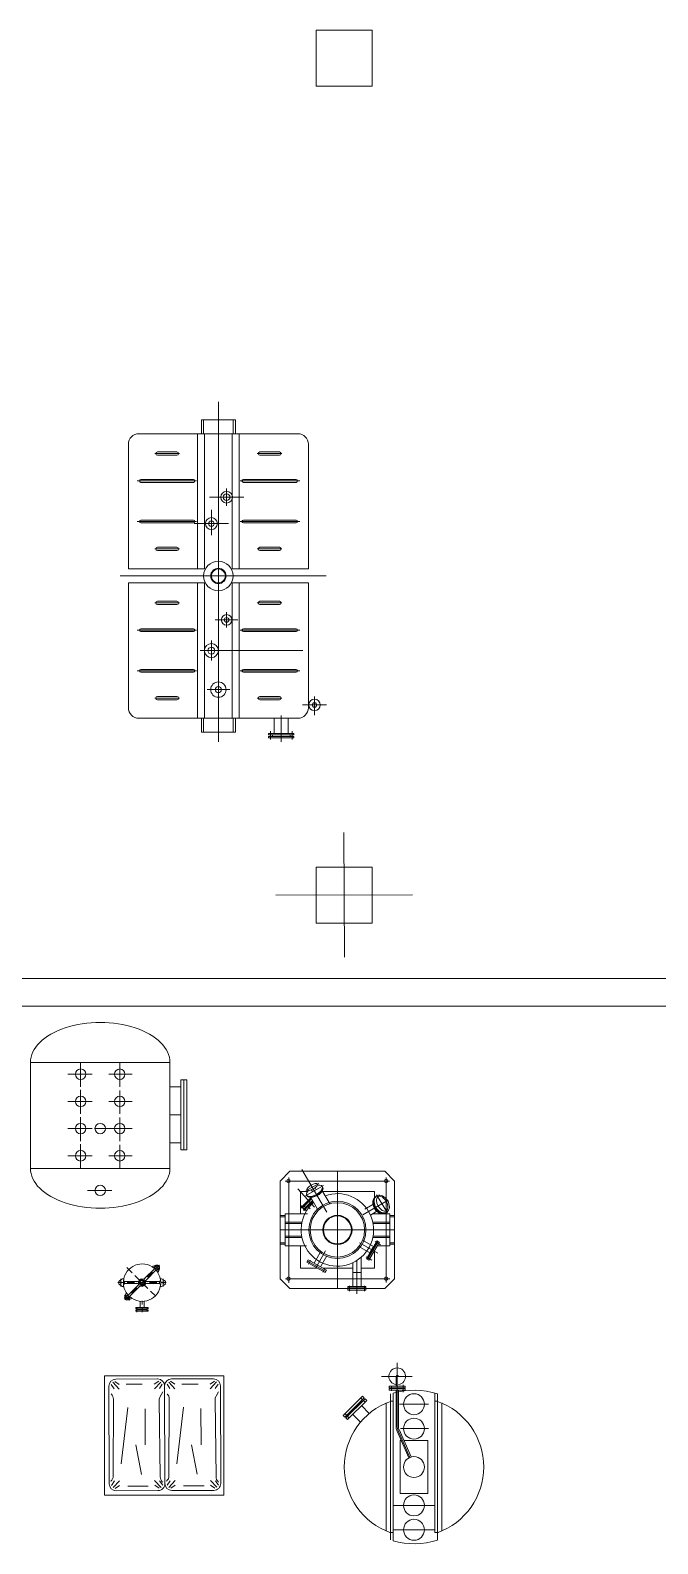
# Model space of a CAD drawing. Header units: millimetres. Extents: x 1337 to 8186, y 1899 to 5236.
# Drawn here: x 4944.1 to 5008.8, y 2616.3 to 2772.5 of the extents above; entities that cross this region are included whole.
import ezdxf

# ---------------------------------------------------------------- set-up
doc = ezdxf.new("R2010")
doc.units = ezdxf.units.MM
doc.layers.add('Линия связи (Вновь)', color=3, linetype='Continuous', lineweight=60)
doc.layers.add('Строительный', color=251, linetype='Continuous', lineweight=13)

# ---------------------------------------------------------------- blocks, each defined once
blk = doc.blocks.new('A$C178B2837')
at = {"layer": 'Строительный', "ltscale": 100}
for p, q in [((289.16, 367.71), (289.16, 371.71)), ((289.16, 371.71), (293.16, 371.71)), ((293.16, 371.71), (293.16, 367.71)), ((293.16, 367.71), (289.16, 367.71)), ((282.14, 345.07), (282.14, 320.71)), ((280.93, 342.79), (280.93, 343.79)), ((280.93, 343.79), (282.14, 343.79)), ((281.08, 342.79), (281.08, 343.79)), ((283.36, 343.79), (282.14, 343.79)), ((283.21, 342.79), (283.21, 343.79)), ((283.36, 342.79), (283.36, 343.79)), ((275.69, 333.09), (275.69, 342.04)), ((276.44, 342.79), (287.84, 342.79)), ((280.64, 342.79), (280.64, 333.09)), ((281.14, 342.79), (281.14, 333.09)), ((283.14, 342.79), (283.14, 333.09)), ((283.64, 342.79), (283.64, 333.09)), ((288.59, 342.04), (288.59, 333.09)), ((277.58, 341.36), (279.36, 341.36)), ((277.77, 341.48), (279.17, 341.48)), ((277.77, 341.24), (279.17, 341.24)), ((286.7, 341.36), (284.93, 341.36)), ((286.52, 341.48), (285.12, 341.48)), ((286.52, 341.24), (285.12, 341.24)), ((276.31, 339.4), (280.58, 339.4)), ((276.58, 339.5), (280.36, 339.5)), ((276.58, 339.3), (280.36, 339.3)), ((282.73, 337.62), (282.73, 338.87)), ((287.98, 339.4), (283.7, 339.4)), ((287.71, 339.5), (283.93, 339.5)), ((287.71, 339.3), (283.93, 339.3)), ((283.96, 338.24), (281.5, 338.24)), ((276.31, 336.49), (280.58, 336.49)), ((276.58, 336.59), (280.36, 336.59)), ((276.58, 336.39), (280.36, 336.39)), ((281.64, 335.51), (281.64, 337.32)), ((287.98, 336.49), (283.7, 336.49)), ((287.71, 336.59), (283.93, 336.59)), ((287.71, 336.39), (283.93, 336.39)), ((282.87, 336.34), (280.41, 336.34)), ((277.58, 334.53), (279.36, 334.53)), ((277.77, 334.65), (279.17, 334.65)), ((277.77, 334.41), (279.17, 334.41)), ((286.7, 334.53), (284.93, 334.53)), ((286.52, 334.65), (285.12, 334.65)), ((286.52, 334.41), (285.12, 334.41)), ((289.87, 332.59), (275.09, 332.59)), ((281.14, 333.09), (275.69, 333.09)), ((275.69, 323.14), (275.69, 332.09)), ((281.14, 332.09), (275.69, 332.09)), ((280.64, 332.09), (280.64, 322.39)), ((281.14, 332.09), (281.14, 322.39)), ((288.59, 333.09), (283.14, 333.09)), ((283.14, 332.09), (283.14, 322.39)), ((288.59, 332.09), (283.14, 332.09)), ((283.64, 332.09), (283.64, 322.39)), ((288.59, 332.09), (288.59, 323.14)), ((277.58, 330.66), (279.36, 330.66)), ((277.77, 330.78), (279.17, 330.78)), ((277.77, 330.54), (279.17, 330.54)), ((282.73, 330), (282.73, 328.89)), ((286.7, 330.66), (284.93, 330.66)), ((286.52, 330.78), (285.12, 330.78)), ((286.52, 330.54), (285.12, 330.54)), ((276.58, 328.8), (280.36, 328.8)), ((283.54, 329.44), (281.92, 329.44)), ((287.71, 328.8), (283.93, 328.8)), ((276.31, 328.7), (280.58, 328.7)), ((276.58, 328.6), (280.36, 328.6)), ((281.64, 327.96), (281.64, 326.53)), ((287.98, 328.7), (283.7, 328.7)), ((287.71, 328.6), (283.93, 328.6)), ((282.45, 327.24), (280.83, 327.24)), ((282.45, 327.24), (288.2, 327.24)), ((276.31, 325.79), (280.58, 325.79)), ((276.58, 325.89), (280.36, 325.89)), ((276.58, 325.69), (280.36, 325.69)), ((287.98, 325.79), (283.7, 325.79)), ((287.71, 325.89), (283.93, 325.89)), ((287.71, 325.69), (283.93, 325.69)), ((282.95, 324.44), (281.34, 324.44)), ((277.58, 323.83), (279.36, 323.83)), ((277.77, 323.95), (279.17, 323.95)), ((277.77, 323.71), (279.17, 323.71)), ((286.7, 323.83), (284.93, 323.83)), ((286.52, 323.95), (285.12, 323.95)), ((286.52, 323.71), (285.12, 323.71)), ((289.88, 323.34), (288.18, 323.34)), ((289.03, 323.94), (289.03, 322.61)), ((287.84, 322.39), (276.44, 322.39)), ((280.93, 322.39), (280.93, 321.39)), ((281.08, 322.39), (281.08, 321.39)), ((283.21, 322.39), (283.21, 321.39)), ((283.36, 322.39), (283.36, 321.39)), ((286.14, 322.39), (286.14, 321.29)), ((286.64, 322.58), (286.64, 320.71)), ((287.14, 322.39), (287.14, 321.29)), ((288.59, 323.14), (288.59, 323.14)), ((288.59, 323.14), (288.59, 323.14)), ((288.59, 323.14), (288.59, 323.14)), ((280.93, 321.39), (282.14, 321.39)), ((283.36, 321.39), (282.14, 321.39)), ((286.14, 321.29), (285.74, 321.29)), ((285.74, 321.29), (285.74, 321.19)), ((285.74, 321.19), (286.14, 321.19)), ((285.87, 321.46), (285.87, 320.86)), ((286.01, 321.19), (286.01, 321.09)), ((286.14, 321.29), (286.64, 321.29)), ((286.14, 321.19), (286.64, 321.19)), ((287.14, 321.29), (286.64, 321.29)), ((287.14, 321.19), (286.64, 321.19)), ((287.14, 321.29), (287.54, 321.29)), ((287.54, 321.19), (287.14, 321.19)), ((287.28, 321.19), (287.28, 321.09)), ((287.42, 321.46), (287.42, 320.86)), ((287.54, 321.29), (287.54, 321.19)), ((286.14, 321.09), (285.74, 321.09)), ((285.74, 321.09), (285.74, 320.99)), ((285.74, 320.99), (286.64, 320.99)), ((286.14, 321.09), (286.64, 321.09)), ((287.14, 321.09), (286.64, 321.09)), ((287.54, 320.99), (286.64, 320.99)), ((287.14, 321.09), (287.54, 321.09)), ((287.54, 321.09), (287.54, 320.99)), ((291.14, 314.2), (291.17, 305.25)), ((289.16, 307.71), (289.16, 311.71)), ((289.16, 311.71), (293.16, 311.71)), ((293.16, 311.71), (293.16, 307.71)), ((286.26, 309.71), (296.05, 309.73)), ((293.16, 307.71), (289.16, 307.71)), ((346.46, 303.74), (200.29, 303.74)), ((343.56, 301.74), (198.29, 301.74)), ((268.67, 290.12), (268.67, 297.72)), ((268.67, 297.72), (278.67, 297.72)), ((272.27, 295.97), (272.27, 297.7)), ((275.07, 295.97), (275.07, 297.66)), ((278.67, 290.12), (278.67, 297.72)), ((271.36, 296.87), (273.1, 296.87)), ((274.28, 296.87), (275.95, 296.87)), ((279.44, 291.46), (279.44, 296.46)), ((279.44, 296.46), (279.89, 296.46)), ((279.67, 291.46), (279.67, 296.46)), ((279.89, 291.46), (279.89, 296.46)), ((272.27, 294.02), (272.27, 295.75)), ((275.07, 294.02), (275.07, 295.71)), ((278.67, 295.96), (279.44, 295.96)), ((271.36, 294.92), (273.1, 294.92)), ((274.28, 294.92), (275.95, 294.92)), ((271.36, 292.97), (273.1, 292.97)), ((272.27, 292.07), (272.27, 293.8)), ((273.29, 292.97), (275.95, 292.97)), ((275.07, 292.07), (275.07, 293.76)), ((278.67, 293.96), (279.44, 293.96)), ((278.67, 291.96), (279.44, 291.96)), ((271.36, 291.02), (273.1, 291.02)), ((272.27, 290.12), (272.27, 291.85)), ((274.28, 291.02), (275.95, 291.02)), ((275.07, 290.12), (275.07, 291.81)), ((279.44, 291.46), (279.89, 291.46)), ((268.67, 290.12), (278.67, 290.12)), ((286.57, 289.21), (287.27, 289.91)), ((294.07, 289.91), (287.27, 289.91)), ((289.92, 286.99), (288.13, 290.04)), ((290.67, 281.51), (290.67, 289.91)), ((294.77, 289.21), (294.07, 289.91)), ((286.57, 289.21), (286.57, 285.71)), ((290.67, 289.21), (286.93, 289.21)), ((287.18, 289.47), (287.18, 285.71)), ((289.02, 287.34), (287.84, 288.66)), ((289.67, 288.89), (288.38, 288.14)), ((289.34, 289.04), (288.41, 288.5)), ((288.87, 288.77), (288.79, 288.91)), ((289.08, 288.72), (289.15, 288.59)), ((290.67, 289.21), (294.4, 289.21)), ((294.17, 289.47), (294.17, 285.71)), ((294.77, 289.21), (294.77, 285.71)), ((272.76, 288.54), (274.5, 288.54)), ((288.53, 288.46), (288.02, 288.46)), ((288.02, 288.46), (288.02, 286.86)), ((288.08, 287.32), (288.76, 288)), ((288.14, 287.26), (288.81, 287.94)), ((288.24, 287.16), (288.88, 287.82)), ((288.56, 287.38), (288.92, 287.75)), ((289.25, 287.19), (288.76, 288.02)), ((288.82, 288.56), (288.9, 288.44)), ((288.97, 287.68), (288.97, 287.68)), ((290.07, 287.67), (289.58, 288.5)), ((293.32, 288.46), (289.6, 288.46)), ((290.07, 287.67), (290.14, 287.55)), ((292.49, 286.78), (294.32, 287.84)), ((292.76, 287.26), (293.22, 287.53)), ((293.32, 288.46), (293.32, 288.02)), ((293.52, 288.17), (293.43, 288.1)), ((294.27, 286.94), (293.48, 288.23)), ((286.92, 286.75), (286.57, 286.75)), ((286.92, 286.65), (286.57, 286.65)), ((288.52, 286.86), (286.92, 286.86)), ((286.92, 286.86), (286.92, 285.71)), ((288.13, 287.37), (288.06, 287.45)), ((288.14, 287.26), (288.08, 287.32)), ((288.42, 287.09), (288.13, 287.37)), ((288.29, 287.11), (288.24, 287.16)), ((288.38, 287.31), (288.29, 287.41)), ((288.56, 287.38), (288.29, 287.11)), ((288.72, 287.22), (288.56, 287.38)), ((292.76, 287.26), (292.63, 287.19)), ((293.04, 286.77), (293.5, 287.04)), ((293.2, 286.86), (293.83, 286.86)), ((293.32, 286.93), (293.32, 286.86)), ((293.99, 286.86), (294.42, 286.86)), ((294.23, 287), (294.12, 286.92)), ((294.42, 286.86), (294.42, 285.71)), ((294.42, 286.75), (294.77, 286.75)), ((294.42, 286.65), (294.77, 286.65)), ((294.77, 285.71), (286.57, 285.71)), ((286.57, 282.21), (286.57, 285.71)), ((288.13, 286.26), (286.92, 286.26)), ((288.11, 286.16), (286.92, 286.16)), ((286.92, 284.56), (286.92, 285.71)), ((287.18, 281.92), (287.18, 285.71)), ((293.21, 286.26), (294.42, 286.26)), ((293.23, 286.16), (294.42, 286.16)), ((294.17, 281.95), (294.17, 285.71)), ((294.42, 284.56), (294.42, 285.71)), ((294.77, 282.21), (294.77, 285.71)), ((286.92, 284.78), (286.57, 284.78)), ((286.92, 284.68), (286.57, 284.68)), ((288.11, 285.26), (286.92, 285.26)), ((288.13, 285.16), (286.92, 285.16)), ((286.92, 284.68), (286.92, 284.78)), ((286.92, 284.68), (286.92, 284.68)), ((286.92, 284.68), (286.92, 284.68)), ((288.46, 284.56), (286.92, 284.56)), ((288.02, 282.96), (288.02, 284.56)), ((293, 284.06), (292.21, 284.52)), ((292.26, 284.79), (293.58, 284.03)), ((292.47, 284.97), (293.26, 284.51)), ((293.51, 284.93), (292.76, 283.63)), ((292.84, 283.58), (293.6, 284.88)), ((292.93, 283.53), (293.68, 284.83)), ((293, 284.06), (293.26, 284.51)), ((293.21, 285.16), (294.42, 285.16)), ((293.23, 285.26), (294.42, 285.26)), ((293.77, 284.65), (293.37, 284.88)), ((293.68, 284.83), (293.51, 284.93)), ((293.53, 284.56), (294.42, 284.56)), ((294.42, 284.78), (294.77, 284.78)), ((294.42, 284.68), (294.77, 284.68)), ((277.65, 283.19), (277.56, 283.1)), ((277.68, 283.15), (277.65, 283.19)), ((288.49, 283.39), (288.58, 283.56)), ((289.79, 282.65), (288.49, 283.39)), ((289.79, 282.65), (288.49, 283.39)), ((289.84, 282.73), (288.53, 283.47)), ((289.89, 282.82), (288.58, 283.56)), ((288.75, 283.53), (288.6, 283.26)), ((289.44, 284.08), (289.01, 283.32)), ((289.82, 284.22), (289.1, 282.94)), ((289.46, 283.06), (289.91, 283.84)), ((291.77, 281.65), (291.77, 283.36)), ((292.07, 281.13), (292.07, 283.52)), ((292.37, 281.65), (292.37, 283.75)), ((293.13, 283.55), (292.73, 283.78)), ((292.93, 283.53), (292.76, 283.63)), ((293.32, 282.96), (293.32, 284.2)), ((275.28, 282.2), (275.07, 282.09)), ((275.15, 282.2), (275.15, 281.66)), ((275.36, 282.2), (275.28, 282.2)), ((275.96, 282.64), (275.59, 283.01)), ((276.05, 282.55), (276.05, 282.55)), ((276.52, 282.08), (276.15, 282.45)), ((276.48, 281.74), (276.86, 282.12)), ((276.82, 282.18), (276.81, 282.18)), ((276.83, 282.19), (276.82, 282.18)), ((276.82, 282.18), (276.82, 282.18)), ((276.83, 282.19), (277.6, 282.96)), ((277.71, 282.86), (276.93, 282.09)), ((276.95, 282.21), (276.95, 282.21)), ((277.05, 282.31), (277.43, 282.69)), ((277.41, 283.05), (277.47, 283.1)), ((277.47, 283.1), (277.6, 283.15)), ((277.52, 282.78), (277.52, 282.78)), ((277.56, 283.1), (277.59, 283.06)), ((277.7, 283.17), (277.57, 283.05)), ((277.66, 283.09), (277.57, 283)), ((277.57, 283.05), (277.59, 283.03)), ((277.57, 283), (277.66, 282.91)), ((277.58, 283.16), (277.72, 283.03)), ((277.64, 283.14), (277.61, 283.11)), ((277.62, 282.88), (277.91, 283.17)), ((277.66, 283.09), (277.74, 283.18)), ((277.74, 282.83), (277.66, 282.91)), ((277.67, 283.17), (277.69, 283.17)), ((277.72, 283.15), (277.7, 283.17)), ((277.74, 283.18), (277.83, 283.09)), ((277.83, 282.91), (277.74, 282.83)), ((277.75, 283), (277.75, 283)), ((277.77, 282.97), (277.91, 282.83)), ((277.79, 282.83), (277.77, 282.85)), ((277.78, 283.14), (277.79, 283.15)), ((277.9, 283.05), (277.79, 283.15)), ((277.91, 282.96), (277.79, 282.83)), ((277.79, 282.67), (277.84, 282.73)), ((277.92, 283), (277.83, 283.09)), ((277.83, 282.91), (277.92, 283)), ((277.84, 282.73), (277.91, 282.95)), ((277.9, 283.05), (277.88, 283.04)), ((277.9, 282.98), (277.91, 282.96)), ((277.98, 282.2), (278.06, 282.2)), ((278.06, 282.2), (278.27, 282.09)), ((278.19, 282.2), (278.19, 281.66)), ((287.27, 281.51), (286.57, 282.21)), ((290.67, 282.21), (286.94, 282.21)), ((289.23, 282.96), (288.02, 282.96)), ((289.78, 282.94), (289.63, 282.68)), ((291.77, 282.96), (289.64, 282.96)), ((289.79, 282.65), (289.89, 282.82)), ((290.67, 282.21), (294.42, 282.21)), ((292.37, 282.65), (291.77, 282.65)), ((293.32, 282.96), (292.37, 282.96)), ((294.07, 281.51), (294.77, 282.21)), ((275.33, 281.93), (274.93, 281.93)), ((275.28, 281.66), (275.07, 281.77)), ((275.36, 281.66), (275.28, 281.66)), ((275.33, 281.93), (275.33, 281.86)), ((275.33, 281.85), (275.33, 281.86)), ((275.34, 281.84), (275.33, 281.85)), ((275.34, 281.83), (275.34, 281.84)), ((275.35, 281.82), (275.34, 281.83)), ((275.37, 281.82), (275.35, 281.82)), ((275.37, 281.82), (275.38, 281.82)), ((275.39, 281.83), (275.38, 281.82)), ((275.4, 281.83), (275.39, 281.83)), ((275.41, 281.84), (275.4, 281.83)), ((275.42, 281.85), (275.41, 281.84)), ((275.41, 281.04), (275.79, 280.66)), ((276.51, 282), (275.42, 282)), ((275.42, 282), (275.42, 281.93)), ((275.42, 281.93), (275.42, 281.86)), ((276.51, 281.86), (275.42, 281.86)), ((275.42, 281.86), (275.42, 281.85)), ((275.5, 281.13), (275.43, 280.91)), ((275.44, 280.9), (275.55, 281.02)), ((275.46, 281.93), (275.46, 281.93)), ((275.55, 281.19), (275.5, 281.13)), ((275.55, 281.02), (275.71, 280.97)), ((276.13, 281.93), (275.6, 281.93)), ((275.65, 281.03), (275.64, 281.03)), ((275.67, 281.03), (275.65, 281.03)), ((275.68, 281.04), (275.67, 281.03)), ((276.41, 281.77), (275.68, 281.04)), ((275.78, 280.94), (276.51, 281.67)), ((275.82, 281.08), (275.82, 281.08)), ((275.91, 281.17), (276.29, 281.55)), ((276.27, 281.93), (276.27, 281.93)), ((276.38, 281.65), (276.39, 281.65)), ((276.94, 281.93), (276.4, 281.93)), ((276.42, 281.83), (276.41, 281.86)), ((276.42, 281.78), (276.41, 281.77)), ((276.41, 281.77), (276.41, 281.77)), ((276.42, 281.83), (276.42, 281.86)), ((276.42, 281.79), (276.42, 281.83)), ((276.42, 281.79), (276.42, 281.78)), ((276.48, 282), (276.5, 282.04)), ((276.5, 282.04), (276.53, 282.07)), ((276.51, 281.67), (276.52, 281.67)), ((276.52, 281.67), (276.53, 281.68)), ((276.53, 281.68), (276.54, 281.68)), ((276.62, 281.98), (276.62, 281.98)), ((277.09, 281.51), (276.71, 281.89)), ((276.84, 281.82), (276.81, 281.79)), ((276.83, 282), (277.92, 282)), ((276.83, 281.86), (277.92, 281.86)), ((276.87, 281.86), (276.84, 281.82)), ((276.92, 282.07), (276.93, 282.08)), ((276.92, 282.06), (276.92, 282.07)), ((276.92, 282.06), (276.92, 282.03)), ((276.92, 282.03), (276.92, 282)), ((276.92, 282.02), (276.93, 282)), ((276.93, 282.08), (276.93, 282.09)), ((277.07, 281.93), (277.07, 281.93)), ((277.19, 281.41), (277.19, 281.41)), ((277.74, 281.93), (277.2, 281.93)), ((277.65, 280.95), (277.28, 281.32)), ((277.87, 281.93), (277.87, 281.93)), ((277.92, 282.01), (277.93, 282.02)), ((277.92, 282), (277.92, 282.01)), ((277.92, 281.93), (277.92, 282)), ((277.92, 281.86), (277.92, 281.93)), ((277.93, 282.03), (277.94, 282.04)), ((277.93, 282.02), (277.93, 282.03)), ((277.94, 282.04), (277.96, 282.04)), ((277.97, 282.04), (277.96, 282.04)), ((277.97, 281.82), (277.96, 281.82)), ((277.97, 282.04), (277.98, 282.04)), ((277.98, 281.82), (277.97, 281.82)), ((277.98, 282.04), (277.99, 282.03)), ((277.99, 281.83), (277.98, 281.82)), ((277.98, 281.66), (278.06, 281.66)), ((277.99, 282.03), (278, 282.02)), ((278, 281.84), (277.99, 281.83)), ((278, 282.02), (278.01, 282.01)), ((278.01, 281.85), (278, 281.84)), ((278.01, 282.01), (278.01, 282)), ((278.01, 281.93), (278.01, 282)), ((278.4, 281.93), (278.01, 281.93)), ((278.01, 281.93), (278.01, 281.86)), ((278.01, 281.86), (278.01, 281.85)), ((278.06, 281.66), (278.27, 281.77)), ((294.07, 281.51), (287.27, 281.51)), ((292.13, 281.65), (291.43, 281.65)), ((291.43, 281.65), (291.43, 281.55)), ((291.43, 281.55), (292.07, 281.55)), ((291.63, 281.51), (291.43, 281.51)), ((291.43, 281.51), (291.43, 281.38)), ((291.43, 281.38), (292.07, 281.38)), ((291.53, 281.32), (291.53, 281.71)), ((291.77, 281.55), (291.63, 281.55)), ((291.63, 281.55), (291.63, 281.51)), ((292.01, 281.65), (292.71, 281.65)), ((292.71, 281.55), (292.07, 281.55)), ((292.71, 281.38), (292.07, 281.38)), ((292.5, 281.55), (292.5, 281.51)), ((292.5, 281.51), (292.71, 281.51)), ((292.61, 281.32), (292.61, 281.71)), ((292.71, 281.65), (292.71, 281.55)), ((292.71, 281.51), (292.71, 281.38)), ((275.43, 280.69), (275.72, 280.98)), ((275.48, 280.74), (275.44, 280.9)), ((275.64, 280.7), (275.48, 280.74)), ((275.75, 280.81), (275.64, 280.7)), ((275.87, 280.76), (275.65, 280.69)), ((275.71, 280.97), (275.75, 280.81)), ((275.77, 280.93), (275.78, 280.94)), ((275.77, 280.91), (275.77, 280.93)), ((275.77, 280.9), (275.77, 280.91)), ((275.93, 280.81), (275.87, 280.76)), ((276.67, 280.14), (276.22, 280.14)), ((276.22, 280.14), (276.22, 280.05)), ((276.22, 280.05), (276.67, 280.05)), ((276.22, 279.96), (276.67, 279.97)), ((276.22, 279.88), (276.22, 279.96)), ((276.3, 280.18), (276.3, 280.04)), ((276.3, 279.99), (276.3, 280)), ((276.3, 279.95), (276.3, 279.81)), ((276.37, 280.02), (276.33, 280.05)), ((276.33, 279.97), (276.37, 280)), ((276.37, 280), (276.37, 280.02)), ((276.37, 280.02), (276.67, 280.02)), ((276.37, 280), (276.67, 280)), ((276.53, 280.14), (276.53, 280.6)), ((276.67, 280.63), (276.67, 280.36)), ((276.67, 280.23), (276.67, 280.23)), ((276.67, 280.14), (277.12, 280.14)), ((276.67, 280.09), (276.67, 279.82)), ((277.12, 280.05), (276.67, 280.05)), ((276.97, 280.02), (276.67, 280.02)), ((276.97, 280), (276.67, 280)), ((277.12, 279.96), (276.67, 279.97)), ((276.81, 280.14), (276.81, 280.6)), ((276.97, 280.02), (277.01, 280.05)), ((276.97, 280), (276.97, 280.02)), ((277.01, 279.96), (276.97, 280)), ((277.04, 280.16), (277.04, 280.04)), ((277.04, 280), (277.04, 280.01)), ((277.04, 279.96), (277.04, 279.85)), ((277.12, 280.14), (277.12, 280.05)), ((277.12, 279.88), (277.12, 279.96)), ((276.67, 279.88), (276.22, 279.88)), ((276.67, 279.88), (277.12, 279.88)), ((294.96, 271.57), (294.96, 276.18)), ((273.99, 275.25), (282.54, 275.25)), ((273.99, 275.25), (273.99, 266.7)), ((274.31, 267.51), (274.29, 274.51)), ((274.46, 274.63), (274.68, 274.32)), ((274.58, 274.79), (275.03, 274.3)), ((274.71, 274.85), (275.03, 274.63)), ((274.79, 275.01), (277.79, 275.02)), ((275.52, 274.64), (276.68, 274.64)), ((277.87, 274.86), (277.55, 274.64)), ((278.01, 274.8), (277.56, 274.31)), ((278.12, 274.64), (277.91, 274.33)), ((278.29, 274.52), (278.31, 267.52)), ((278.31, 267.52), (278.29, 274.52)), ((278.46, 274.64), (278.67, 274.33)), ((278.58, 274.8), (279.03, 274.31)), ((278.71, 274.86), (279.03, 274.65)), ((278.79, 275.03), (281.79, 275.03)), ((279.52, 274.65), (280.68, 274.65)), ((281.87, 274.87), (281.55, 274.65)), ((282.01, 274.81), (281.56, 274.32)), ((282.12, 274.66), (281.91, 274.34)), ((282.29, 274.54), (282.31, 267.54)), ((282.54, 275.25), (282.54, 266.7)), ((293.84, 275.21), (296.03, 275.21)), ((294.39, 274.39), (294.39, 274.51)), ((294.96, 274.51), (294.39, 274.51)), ((294.54, 274.52), (294.54, 274.16)), ((294.88, 274.51), (294.88, 275.21)), ((294.96, 274.51), (295.54, 274.51)), ((295.39, 274.61), (295.39, 274.07)), ((295.54, 274.39), (295.54, 274.51)), ((274.4, 274.34), (274.4, 274.33)), ((274.46, 273.95), (274.47, 273.93)), ((274.6, 268.07), (274.62, 273.58)), ((277.97, 268), (277.9, 273.51)), ((278.15, 274.09), (277.97, 273.76)), ((278.18, 274.35), (278.18, 274.35)), ((278.4, 274.35), (278.4, 274.35)), ((278.46, 273.96), (278.47, 273.95)), ((278.6, 268.08), (278.62, 273.59)), ((281.97, 268.01), (281.9, 273.52)), ((282.15, 274.11), (281.97, 273.78)), ((282.18, 274.36), (282.18, 274.36)), ((292.47, 273.79), (291.09, 272.41)), ((292.59, 273.67), (291.21, 272.29)), ((291.27, 272.23), (292.65, 273.61)), ((291.39, 272.11), (292.77, 273.49)), ((292.42, 273.46), (291.42, 272.46)), ((291.44, 272.44), (292.43, 273.44)), ((292.39, 273.43), (291.45, 272.49)), ((292.33, 273.68), (292.48, 273.53)), ((292.39, 273.47), (292.39, 273.43)), ((292.43, 273.44), (292.42, 273.46)), ((292.47, 273.79), (292.59, 273.67)), ((292.66, 273.35), (292.51, 273.5)), ((292.77, 273.49), (292.65, 273.61)), ((295.25, 274.39), (294.39, 274.39)), ((294.39, 274.34), (294.39, 274.22)), ((295.32, 274.34), (294.39, 274.34)), ((294.8, 274.22), (294.39, 274.22)), ((294.48, 263.48), (294.48, 273.95)), ((294.48, 273.42), (294.66, 273.42)), ((294.6, 274.34), (294.62, 274.36)), ((295.25, 274.36), (294.62, 274.36)), ((294.66, 263.42), (294.66, 274.01)), ((294.66, 264.01), (294.66, 274.01)), ((294.68, 274.36), (294.68, 274.39)), ((294.8, 274.22), (295.54, 274.22)), ((294.88, 271.57), (294.88, 274.22)), ((295.05, 271.57), (295.05, 274.22)), ((295.25, 274.39), (295.54, 274.39)), ((295.25, 274.36), (295.25, 274.39)), ((295.25, 274.36), (295.3, 274.36)), ((295.32, 274.34), (295.3, 274.36)), ((295.32, 274.34), (295.33, 274.34)), ((295.33, 274.34), (295.54, 274.34)), ((295.54, 274.34), (295.54, 274.22)), ((297.66, 264.01), (297.66, 274.01)), ((297.85, 273.42), (297.66, 273.42)), ((297.85, 263.48), (297.85, 273.95)), ((275.17, 268.94), (275.64, 272.98)), ((276.89, 272.89), (276.9, 270.29)), ((279.17, 268.95), (279.64, 272.99)), ((280.89, 272.9), (280.9, 270.3)), ((291.09, 272.41), (291.21, 272.29)), ((291.2, 272.55), (291.35, 272.4)), ((291.52, 272.22), (291.38, 272.37)), ((291.41, 272.49), (291.45, 272.49)), ((291.42, 272.46), (291.44, 272.44)), ((291.46, 272.47), (292.41, 273.41)), ((291.46, 272.43), (291.46, 272.47)), ((291.76, 272.49), (292.33, 271.92)), ((291.91, 272.97), (291.95, 272.93)), ((292.39, 273.12), (292.96, 272.55)), ((292.45, 273.41), (292.41, 273.41)), ((294.16, 264.13), (294.16, 273.3)), ((295.12, 273.21), (297.2, 273.21)), ((298.16, 264.13), (298.16, 273.3)), ((291.39, 272.11), (291.27, 272.23)), ((295.79, 269.36), (294.93, 271.33)), ((295.86, 269.4), (295.01, 271.37)), ((295.95, 269.43), (295.09, 271.4)), ((295.2, 271.46), (297.19, 271.46)), ((276.62, 268.17), (276.22, 270.29)), ((280.62, 268.19), (280.22, 270.3)), ((295.16, 270.61), (295.24, 270.61)), ((295.16, 266.81), (295.16, 270.61)), ((295.43, 270.61), (297.16, 270.61)), ((297.16, 266.81), (297.16, 270.61)), ((274.42, 267.69), (274.42, 267.69)), ((274.48, 267.39), (274.69, 267.71)), ((274.6, 267.24), (275.05, 267.73)), ((274.74, 267.18), (275.05, 267.39)), ((277.81, 267.02), (274.81, 267.01)), ((275.64, 267.34), (277.11, 267.34)), ((278.03, 267.25), (277.57, 267.74)), ((277.89, 267.19), (277.58, 267.4)), ((278.15, 267.4), (277.93, 267.72)), ((278.15, 267.62), (278.12, 267.65)), ((278.2, 267.7), (278.2, 267.7)), ((278.42, 267.7), (278.42, 267.7)), ((278.48, 267.41), (278.69, 267.72)), ((278.6, 267.25), (279.05, 267.74)), ((278.74, 267.19), (279.05, 267.41)), ((281.81, 267.03), (278.81, 267.03)), ((279.64, 267.35), (281.11, 267.35)), ((282.03, 267.26), (281.57, 267.75)), ((281.89, 267.2), (281.58, 267.41)), ((282.15, 267.42), (281.93, 267.73)), ((282.15, 267.63), (282.12, 267.66)), ((282.2, 267.71), (282.2, 267.71)), ((282.54, 266.7), (273.99, 266.7)), ((294.66, 265.96), (297.66, 265.96)), ((295.16, 266.81), (297.16, 266.81)), ((294.48, 264.01), (294.66, 264.01)), ((294.66, 264.21), (297.66, 264.21)), ((297.85, 264.01), (297.66, 264.01))]:
    blk.add_line(p, q, dxfattribs=at)
for centre, radius in [((282.73, 338.24), 0.42), ((282.73, 338.24), 0.24), ((281.64, 336.34), 0.43), ((281.64, 336.34), 0.2), ((282.14, 332.59), 1.06), ((282.14, 332.59), 0.55), ((282.14, 332.59), 0.5), ((282.73, 329.44), 0.381), ((282.73, 329.44), 0.172), ((281.64, 327.24), 0.5), ((281.64, 327.24), 0.25), ((282.14, 324.44), 0.55), ((282.14, 324.44), 0.22), ((289.03, 323.34), 0.416), ((289.03, 323.34), 0.162), ((272.27, 296.87), 0.375), ((275.07, 296.87), 0.375), ((272.27, 294.92), 0.375), ((275.07, 294.92), 0.375), ((272.27, 292.97), 0.375), ((273.67, 292.97), 0.375), ((275.07, 292.97), 0.375), ((272.27, 291.02), 0.375), ((275.07, 291.02), 0.375), ((273.67, 288.54), 0.375), ((287.17, 289.21), 0.125), ((294.17, 289.21), 0.125), ((290.67, 285.71), 2.05), ((290.67, 285.71), 1.95), ((290.67, 285.71), 1.05), ((290.67, 285.71), 1), ((287.17, 282.21), 0.125), ((294.17, 282.21), 0.125), ((296.16, 273.21), 0.75), ((296.16, 271.46), 0.75), ((296.16, 268.71), 0.75), ((296.16, 265.96), 0.75), ((296.16, 264.21), 0.75)]:
    blk.add_circle(centre, radius, dxfattribs=at)
for centre, radius, start, end in [((276.44, 342.04), 0.75, 90, 180), ((287.84, 342.04), 0.75, 0, 90), ((277.77, 341.36), 0.12, 90, 270), ((279.17, 341.36), 0.12, 270, 90), ((285.12, 341.36), 0.12, 90, 270), ((286.52, 341.36), 0.12, 270, 90), ((276.58, 339.4), 0.1, 90, 270), ((280.36, 339.4), 0.1, 270, 90), ((283.93, 339.4), 0.1, 90, 270), ((287.71, 339.4), 0.1, 270, 90), ((276.58, 336.49), 0.1, 90, 270), ((280.36, 336.49), 0.1, 270, 90), ((283.93, 336.49), 0.1, 90, 270), ((287.71, 336.49), 0.1, 270, 90), ((277.77, 334.53), 0.12, 90, 270), ((279.17, 334.53), 0.12, 270, 90), ((285.12, 334.53), 0.12, 90, 270), ((286.52, 334.53), 0.12, 270, 90), ((277.77, 330.66), 0.12, 90, 270), ((279.17, 330.66), 0.12, 270, 90), ((285.12, 330.66), 0.12, 90, 270), ((286.52, 330.66), 0.12, 270, 90), ((276.58, 328.7), 0.1, 90, 270), ((280.36, 328.7), 0.1, 270, 90), ((283.93, 328.7), 0.1, 90, 270), ((287.71, 328.7), 0.1, 270, 90), ((276.58, 325.79), 0.1, 90, 270), ((280.36, 325.79), 0.1, 270, 90), ((283.93, 325.79), 0.1, 90, 270), ((287.71, 325.79), 0.1, 270, 90), ((277.77, 323.83), 0.12, 90, 270), ((279.17, 323.83), 0.12, 270, 90), ((285.12, 323.83), 0.12, 90, 270), ((286.52, 323.83), 0.12, 270, 90), ((276.44, 323.14), 0.75, 180, 270), ((287.84, 323.14), 0.75, 270, 0), ((290.67, 285.71), 2.6, 130.9141, 109.8889), ((294.96, 275.21), 0.6, 278.3855, 261.6145), ((274.79, 274.51), 0.5, 90.1706, 180.1706), ((274.79, 274.51), 0.5, 90.1706, 180.1706), ((277.79, 274.52), 0.5, 0.1706, 90.1706), ((277.79, 274.52), 0.5, 0.1706, 90.1706), ((277.79, 274.52), 0.5, 0.1706, 90.1706), ((278.79, 274.53), 0.5, 90.1706, 180.1706), ((278.79, 274.53), 0.5, 90.1706, 180.1706), ((281.79, 274.53), 0.5, 0.1706, 90.1706), ((281.79, 274.53), 0.5, 0.1706, 90.1706), ((281.79, 274.53), 0.5, 0.1706, 90.1706), ((294.96, 275.21), 0.0875, 0, 180), ((274.12, 273.58), 0.5, 359.7774, 45.1274), ((278.4, 273.52), 0.5, 150.7319, 180.7242), ((278.12, 273.59), 0.5, 359.7774, 45.1274), ((282.4, 273.53), 0.5, 150.7319, 180.7242), ((296.16, 268.71), 5, 109.6675, 250.3325), ((296.16, 268.71), 5.5, 72.1838, 105.8266), ((296.16, 268.71), 5, 289.6675, 70.3325), ((295.46, 271.57), 0.588, 180, 203.5747), ((295.46, 271.57), 0.5, 180, 203.5747), ((295.46, 271.57), 0.412, 180, 203.5747), ((274.1, 268.07), 0.5, 310.8148, 359.7774), ((278.47, 268.01), 0.5, 180.7242, 225.1272), ((278.1, 268.08), 0.5, 310.8148, 359.7774), ((282.47, 268.02), 0.5, 180.7242, 225.1272), ((274.81, 267.51), 0.5, 180.1706, 270.1706), ((277.81, 267.52), 0.5, 270.1706, 0.1706), ((277.81, 267.52), 0.5, 270.1706, 0.1706), ((278.81, 267.53), 0.5, 180.1706, 270.1706), ((281.81, 267.53), 0.5, 270.1706, 0.1706), ((281.81, 267.53), 0.5, 270.1706, 0.1706), ((296.16, 268.71), 5.5, 254.1734, 287.8162)]:
    blk.add_arc(centre, radius, start, end, dxfattribs=at)
at = {"layer": 'Строительный', "ltscale": 100, "extrusion": (0, 0, -1)}
for centre, major_axis, ratio, start_param, end_param in [((273.67, 297.72), (-5, 0), 0.571, 0, 3.141593), ((289.03, 288.51), (0.558, 0.327), 0.456858, 5.365801, 10.342162)]:
    blk.add_ellipse(centre, major_axis=major_axis, ratio=ratio, start_param=start_param, end_param=end_param, dxfattribs=at)
at = {"layer": 'Строительный', "ltscale": 100}
for centre, major_axis, ratio, start_param, end_param in [((273.67, 290.12), (-5, 0), 0.571, 0, 3.141593), ((289.04, 288.49), (-0.56, -0.327), 0.504652, -0.10149, 3.232617), ((289.05, 288.47), (-0.571, -0.308), 0.541558, -0.054123, 3.218615), ((289.04, 288.49), (-0.561, -0.329), 0.503076, 10.995574, 10.995593), ((289.05, 288.47), (-0.56, -0.328), 0.534337, 4.712365, 4.712389), ((293.75, 287.49), (0.348, -0.59), 0.704981, 3.072455, 6.332972), ((293.8, 287.52), (-0.355, 0.587), 0.704232, 0.043693, 3.04547), ((293.85, 287.56), (-0.355, 0.587), 0.704232, 0.154195, 6.221805)]:
    blk.add_ellipse(centre, major_axis=major_axis, ratio=ratio, start_param=start_param, end_param=end_param, dxfattribs=at)
for centre, major_axis, ratio in [((288.87, 288.78), (-0.379, -0.222), 0.355183), ((293.88, 287.59), (-0.298, 0.511), 0.566206)]:
    blk.add_ellipse(centre, major_axis=major_axis, ratio=ratio, dxfattribs=at)
for points in [[(275.33, 282.02), (275.42, 283.14), (276.72, 283.67), (277.57, 282.93)], [(277.69, 283.17), (277.83, 283.22), (277.96, 283.09), (277.91, 282.95)], [(276.54, 281.8), (276.38, 281.98), (276.62, 282.22), (276.8, 282.06)], [(276.41, 282), (276.45, 282.15), (276.62, 282.24), (276.77, 282.18)], [(276.57, 281.83), (276.44, 281.97), (276.63, 282.16), (276.77, 282.03)], [(276.53, 282.07), (276.61, 282.14), (276.7, 282.18), (276.81, 282.18)], [(277.61, 283.11), (277.59, 283.13), (277.62, 283.15), (277.63, 283.14)], [(277.63, 283.14), (277.65, 283.12), (277.63, 283.1), (277.61, 283.11)], [(277.67, 282.82), (277.87, 282.6), (277.99, 282.31), (278.01, 282.02)], [(275.07, 281.77), (274.94, 281.84), (274.94, 282.02), (275.07, 282.09)], [(275.12, 281.9), (275.08, 281.94), (275.14, 282), (275.18, 281.96)], [(275.18, 281.96), (275.22, 281.92), (275.16, 281.86), (275.12, 281.9)], [(275.33, 281.93), (275.33, 281.98), (275.31, 282.05), (275.38, 282.04)], [(275.67, 281.03), (275.47, 281.26), (275.35, 281.54), (275.33, 281.84)], [(275.48, 280.72), (275.34, 280.85), (275.46, 281.07), (275.64, 281.03)], [(275.38, 282.04), (275.41, 282.04), (275.42, 282.02), (275.42, 282)], [(278.01, 281.84), (277.92, 280.72), (276.62, 280.19), (275.77, 280.93)], [(276.8, 282.06), (276.95, 281.88), (276.72, 281.64), (276.54, 281.8)], [(276.81, 281.79), (276.74, 281.72), (276.63, 281.67), (276.54, 281.68)], [(276.77, 282.03), (276.9, 281.89), (276.71, 281.7), (276.57, 281.83)], [(276.93, 281.86), (276.89, 281.71), (276.72, 281.62), (276.57, 281.68)], [(277.96, 281.82), (277.93, 281.82), (277.92, 281.84), (277.92, 281.86)], [(278.16, 281.9), (278.12, 281.94), (278.18, 282), (278.22, 281.96)], [(278.22, 281.96), (278.26, 281.92), (278.2, 281.86), (278.16, 281.9)], [(278.27, 282.09), (278.4, 282.02), (278.4, 281.84), (278.27, 281.77)], [(275.53, 280.79), (275.45, 280.88), (275.57, 281), (275.66, 280.92)], [(275.77, 280.9), (275.81, 280.73), (275.61, 280.61), (275.48, 280.72)], [(275.66, 280.92), (275.74, 280.83), (275.62, 280.71), (275.53, 280.79)]]:
    blk.add_open_spline(points, degree=3, dxfattribs=at)

msp = doc.modelspace()

# ---------------------------------------------------------------- block references
at = {"layer": 'Линия связи (Вновь)', "xscale": 1.44, "yscale": 1.44, "zscale": 1.44}
msp.add_blockref('A$C178B2837', (4557.21, 2237.23), dxfattribs=at)

doc.saveas('drawing.dxf')
